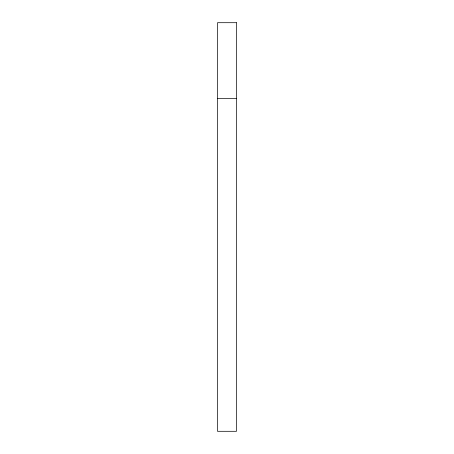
<?xml version="1.0" encoding="UTF-8"?>
<svg xmlns="http://www.w3.org/2000/svg" width="454" height="454" viewBox="0 0 454 454"><rect width="100%" height="100%" fill="white"/><g stroke="black" fill="none" stroke-linecap="round" stroke-linejoin="round"><path stroke-width="0.68" d="M217.517 98.575L236.483 98.575M236.483 22.7L217.517 22.7L217.517 431.3L236.483 431.3L236.483 22.7"/></g></svg>
